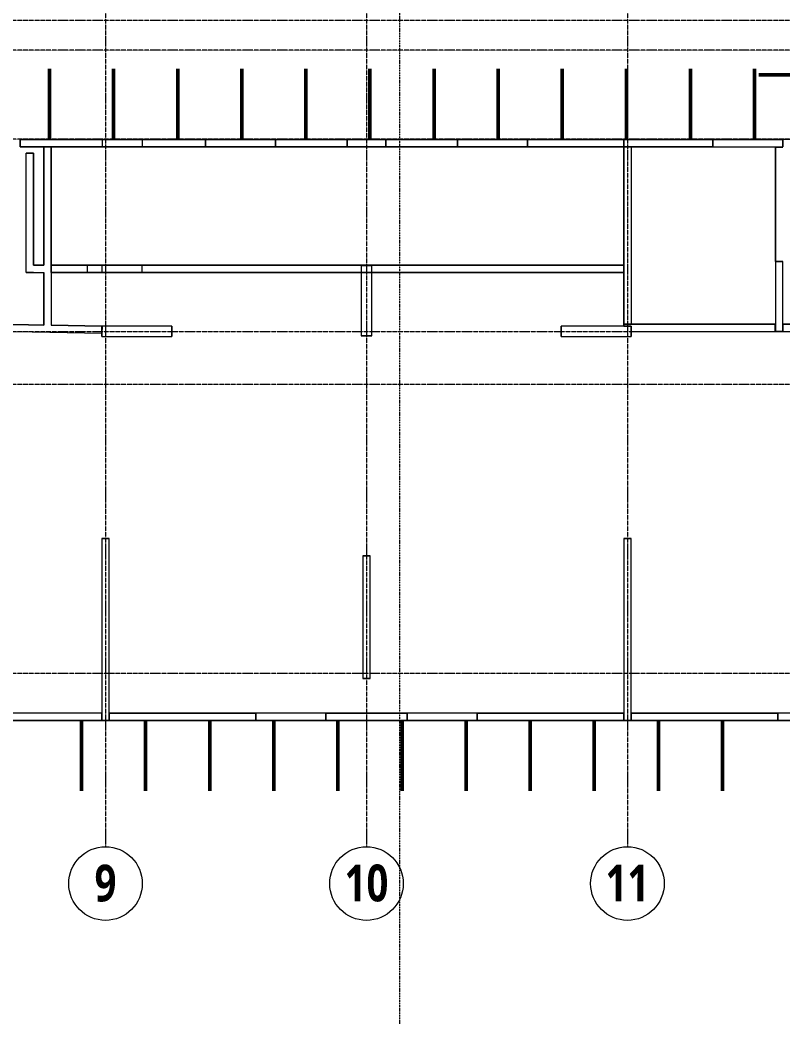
# Model space of a CAD drawing. Header units: millimetres. Extents: x -41779 to 122129, y -6962 to 59838.
# Drawn here: x 14843 to 36623, y -6962 to 21676 of the extents above; entities that cross this region are included whole.
import ezdxf

# ---------------------------------------------------------------- set-up
doc = ezdxf.new("R2010")
doc.units = ezdxf.units.MM
doc.linetypes.add('Dash Dot 3mm', pattern=[5, 3, -1, 0, -1])
doc.linetypes.add('Grid Line', pattern=[10, 8, -1, 0, -1])
for name, color, linetype, lineweight in [('A-ANNO-MATC', 214, 'Dash Dot 3mm', 9), ('A-DETL', 90, 'Continuous', 5), ('A-FLOR', 192, 'Continuous', 5), ('A-WALL', 113, 'Continuous', 15), ('S-BEAM', 12, 'Continuous', 15), ('S-GRID', 1, 'Continuous', 5), ('S-GRID-IDEN', 1, 'Continuous', 9)]:
    doc.layers.add(name, color=color, linetype=linetype, lineweight=lineweight)
doc.styles.add('Roboto_B', font='Roboto-Bold.ttf', dxfattribs={"width": 0.8, "height": 1050})

# ---------------------------------------------------------------- blocks, each defined once
blk = doc.blocks.new('BMS-SUPPER STRUCTURE_180317_rvt-1-Level 2 -  BRACKET LAYOUT')
at = {"layer": 'A-FLOR', "color": 9}
for p, q in [((14843, 18271), (15733, 18271)), ((15733, 18271), (18327, 18271)), ((15733, 18061), (15733, 14681)), ((16771, 18271), (20133, 18271)), ((20133, 18061), (16771, 18061)), ((18327, 18271), (20133, 18271)), ((20133, 18271), (22133, 18271)), ((20133, 18271), (22133, 18271)), ((22133, 18271), (20133, 18271)), ((22133, 18061), (20133, 18061)), ((22133, 18271), (24183, 18271)), ((22133, 18271), (24183, 18271)), ((24183, 18061), (22133, 18061)), ((24183, 18271), (25283, 18271)), ((24183, 18271), (25283, 18271)), ((25283, 18271), (24183, 18271)), ((25283, 18061), (24183, 18061)), ((25283, 18271), (27333, 18271)), ((25283, 18271), (27333, 18271)), ((27333, 18061), (25283, 18061)), ((27333, 18271), (29333, 18271)), ((27333, 18271), (29333, 18271)), ((29333, 18271), (27333, 18271)), ((29333, 18061), (27333, 18061)), ((29333, 18271), (34623, 18271)), ((29333, 18271), (32078, 18271)), ((32078, 18061), (29333, 18061)), ((32078, 18271), (32078, 14681)), ((32078, 14681), (32078, 18061)), ((34623, 18271), (36623, 18271)), ((15733, 14681), (16771, 14681)), ((16771, 14681), (32078, 14681)), ((16771, 14471), (15733, 14471)), ((15733, 14471), (16771, 14471)), ((18327, 14471), (16771, 14471)), ((24583, 14471), (18327, 14471)), ((24883, 14471), (24583, 14471)), ((24583, 14471), (24883, 14471)), ((32078, 14471), (24883, 14471)), ((17178, 1691), (12993, 1691)), ((17388, 1691), (17178, 1691)), ((21573, 1691), (17388, 1691)), ((23573, 1691), (21573, 1691)), ((25893, 1691), (23573, 1691)), ((27893, 1691), (25893, 1691)), ((32078, 1691), (27893, 1691)), ((32288, 1691), (32078, 1691)), ((36473, 1691), (32288, 1691)), ((38473, 1691), (36473, 1691))]:
    blk.add_line(p, q, dxfattribs=at)
at = {"layer": 'A-FLOR', "color": 55}
for p, q in [((20133, 18271), (14843, 18271)), ((15733, 14681), (15733, 18061)), ((15733, 18061), (20133, 18061)), ((15733, 14471), (15733, 18061)), ((24183, 18271), (22133, 18271)), ((22133, 18061), (24183, 18061)), ((27333, 18271), (25283, 18271)), ((25283, 18061), (27333, 18061)), ((34623, 18271), (29333, 18271)), ((29333, 18061), (32078, 18061)), ((32078, 18061), (32078, 14681)), ((37943, 18271), (36623, 18271)), ((32078, 14681), (15733, 14681)), ((12993, 1691), (17178, 1691)), ((17388, 1691), (21573, 1691)), ((23573, 1691), (25893, 1691)), ((27893, 1691), (32078, 1691)), ((32288, 1691), (36473, 1691))]:
    blk.add_line(p, q, dxfattribs=at)
at = {"layer": 'A-FLOR', "color": 50}
for p, q in [((15733, 18271), (16771, 18271)), ((17186, 18271), (15733, 18271)), ((16771, 18061), (15733, 18061)), ((15733, 18061), (15733, 14681)), ((20133, 18271), (17186, 18271)), ((24183, 18271), (22133, 18271)), ((27333, 18271), (25283, 18271)), ((30936, 18271), (29333, 18271)), ((32078, 18271), (30936, 18271)), ((32078, 18061), (32078, 18271)), ((32078, 14681), (32078, 18061)), ((15733, 14681), (15733, 14471)), ((32078, 14681), (32078, 14471)), ((32078, 14471), (32078, 14681)), ((16771, 14471), (17186, 14471)), ((17186, 14471), (24583, 14471)), ((24883, 14471), (32078, 14471))]:
    blk.add_line(p, q, dxfattribs=at)
at = {"layer": 'A-FLOR', "color": 43}
for p, q in [((22133, 18271), (20133, 18271)), ((20133, 18061), (22133, 18061)), ((25283, 18271), (24183, 18271)), ((24183, 18061), (25283, 18061)), ((29333, 18271), (27333, 18271)), ((27333, 18061), (29333, 18061)), ((36623, 18271), (34623, 18271)), ((17178, 1691), (17388, 1691)), ((21573, 1691), (23573, 1691)), ((25893, 1691), (27893, 1691)), ((32078, 1691), (32288, 1691)), ((36473, 1691), (38473, 1691))]:
    blk.add_line(p, q, dxfattribs=at)
at = {"layer": 'A-WALL', "color": 8, "lineweight": 18}
for p, q in [((22133, 18271), (20133, 18271)), ((20133, 18271), (20133, 18061)), ((20133, 18061), (22133, 18061)), ((22133, 18061), (22133, 18271)), ((25283, 18271), (24183, 18271)), ((24183, 18271), (24183, 18061)), ((24183, 18061), (25283, 18061)), ((25283, 18061), (25283, 18271)), ((29333, 18271), (27333, 18271)), ((27333, 18271), (27333, 18061)), ((27333, 18061), (29333, 18061)), ((29333, 18061), (29333, 18271)), ((36623, 18271), (34623, 18271)), ((34623, 18271), (34623, 18061)), ((34623, 18061), (36623, 18061)), ((36623, 18061), (36623, 18271)), ((24883, 14671), (24583, 14671)), ((24583, 14671), (24583, 12671)), ((24883, 12671), (24883, 14671)), ((36623, 14791), (36413, 14791)), ((36413, 14791), (36413, 12791)), ((36623, 12791), (36623, 14791)), ((19178, 12946), (17178, 12946)), ((17178, 12946), (17178, 12646)), ((19178, 12646), (19178, 12946)), ((32288, 12946), (30288, 12946)), ((30288, 12946), (30288, 12646)), ((32288, 12646), (32288, 12946)), ((17178, 12646), (19178, 12646)), ((24583, 12671), (24883, 12671)), ((30288, 12646), (32288, 12646)), ((36413, 12791), (36623, 12791)), ((17388, 6891), (17178, 6891)), ((17178, 6891), (17178, 1691)), ((17388, 1691), (17388, 6891)), ((32288, 6891), (32078, 6891)), ((32078, 6891), (32078, 1691)), ((32288, 1691), (32288, 6891)), ((24838, 6391), (24628, 6391)), ((24628, 6391), (24628, 2891)), ((24838, 2891), (24838, 6391)), ((24628, 2891), (24838, 2891)), ((23573, 1901), (21573, 1901)), ((21573, 1901), (21573, 1691)), ((23573, 1691), (23573, 1901)), ((27893, 1901), (25893, 1901)), ((25893, 1901), (25893, 1691)), ((27893, 1691), (27893, 1901)), ((38473, 1901), (36473, 1901)), ((36473, 1901), (36473, 1691)), ((17178, 1691), (17388, 1691)), ((21573, 1691), (23573, 1691)), ((25893, 1691), (27893, 1691)), ((32078, 1691), (32288, 1691)), ((36473, 1691), (38473, 1691))]:
    blk.add_line(p, q, dxfattribs=at)
at = {"layer": 'A-WALL', "color": 253, "lineweight": 13}
for p, q in [((20133, 18061), (20133, 18271)), ((22133, 18271), (20133, 18271)), ((20133, 18061), (22133, 18061)), ((22133, 18271), (22133, 18061)), ((24183, 18061), (24183, 18271)), ((25283, 18271), (24183, 18271)), ((24183, 18061), (25283, 18061)), ((25283, 18271), (25283, 18061)), ((27333, 18061), (27333, 18271)), ((29333, 18271), (27333, 18271)), ((27333, 18061), (29333, 18061)), ((29333, 18271), (29333, 18061)), ((34623, 18061), (34623, 18271)), ((36623, 18271), (34623, 18271)), ((34623, 18061), (36623, 18061)), ((36623, 18271), (36623, 18061)), ((24583, 14671), (24883, 14671)), ((24583, 14671), (24583, 12671)), ((24883, 12671), (24883, 14671)), ((36413, 14791), (36623, 14791)), ((36413, 14791), (36413, 12791)), ((36623, 12791), (36623, 14791)), ((19178, 12946), (17178, 12946)), ((17178, 12646), (17178, 12946)), ((19178, 12946), (19178, 12646)), ((30288, 12646), (30288, 12946)), ((32288, 12946), (30288, 12946)), ((32288, 12946), (32288, 12646)), ((17178, 12646), (19178, 12646)), ((24883, 12671), (24583, 12671)), ((30288, 12646), (32288, 12646)), ((36623, 12791), (36413, 12791)), ((17178, 6891), (17388, 6891)), ((17178, 6891), (17178, 1691)), ((17388, 1691), (17388, 6891)), ((32078, 6891), (32288, 6891)), ((32078, 6891), (32078, 1691)), ((32288, 1691), (32288, 6891)), ((24628, 6391), (24838, 6391)), ((24628, 6391), (24628, 2891)), ((24838, 2891), (24838, 6391)), ((24838, 2891), (24628, 2891)), ((23573, 1901), (21573, 1901)), ((21573, 1691), (21573, 1901)), ((23573, 1901), (23573, 1691)), ((27893, 1901), (25893, 1901)), ((25893, 1691), (25893, 1901)), ((27893, 1901), (27893, 1691)), ((38473, 1901), (36473, 1901)), ((36473, 1691), (36473, 1901)), ((17388, 1691), (17178, 1691)), ((21573, 1691), (23573, 1691)), ((25893, 1691), (27893, 1691)), ((32288, 1691), (32078, 1691)), ((36473, 1691), (38473, 1691))]:
    blk.add_line(p, q, dxfattribs=at)
at = {"layer": 'S-BEAM', "color": 253, "lineweight": 13}
for p, q in [((14843, 18061), (14843, 18271)), ((15523, 14681), (15523, 18061)), ((20133, 18271), (20133, 18061)), ((29333, 18061), (29333, 18271)), ((32078, 14681), (32078, 18061)), ((32288, 18061), (32288, 13001)), ((34623, 18271), (34623, 18061)), ((15013, 17881), (15223, 17881)), ((15013, 14471), (15013, 17881)), ((15223, 17881), (15223, 14682)), ((15523, 14681), (15223, 14681)), ((16771, 14681), (32078, 14681)), ((16771, 14471), (16771, 14681)), ((36623, 14791), (36413, 14791)), ((15013, 14471), (15223, 14471)), ((15223, 14471), (15523, 14471)), ((15523, 12975), (15523, 14471)), ((15733, 14471), (15733, 12971)), ((24583, 14471), (16771, 14471)), ((32078, 14471), (24883, 14471)), ((32078, 13001), (32078, 14471)), ((13053, 13018), (15523, 12975)), ((17178, 12946), (15733, 12971)), ((32078, 12946), (32288, 12946)), ((32288, 12946), (32288, 12791)), ((36623, 13001), (36623, 12791)), ((17178, 12736), (13053, 12808)), ((17178, 1691), (17178, 1901)), ((17388, 1901), (17388, 1691)), ((21573, 1901), (21573, 1691)), ((23573, 1691), (23573, 1901)), ((25893, 1901), (25893, 1691)), ((27893, 1691), (27893, 1901)), ((32078, 1691), (32078, 1901)), ((32288, 1901), (32288, 1691)), ((36473, 1901), (36473, 1691))]:
    blk.add_line(p, q, dxfattribs=at)
at = {"layer": 'S-BEAM', "color": 10, "lineweight": 13}
for p, q in [((14843, 18271), (14843, 18061)), ((15733, 18271), (17186, 18271)), ((17186, 18271), (15733, 18271)), ((17186, 18061), (15733, 18061)), ((17186, 18061), (15733, 18061)), ((15733, 18061), (15733, 14681)), ((17186, 18271), (17186, 18061)), ((15733, 14471), (15733, 14681)), ((15733, 14681), (16771, 14681)), ((17186, 14681), (16771, 14681)), ((16771, 14681), (17186, 14681)), ((17186, 14471), (17186, 14681)), ((24883, 14671), (24583, 14671)), ((15733, 14471), (16771, 14471)), ((16771, 14471), (17186, 14471)), ((16771, 14471), (17186, 14471)), ((17178, 12946), (17186, 12946)), ((17182, 12736), (17186, 12946)), ((32288, 12946), (32078, 12946)), ((32288, 12791), (32288, 12946)), ((36623, 12791), (36623, 13001)), ((17178, 1901), (17178, 1691)), ((17388, 1691), (17388, 1901)), ((23573, 1901), (23573, 1691)), ((25893, 1691), (25893, 1901)), ((32078, 1901), (32078, 1691)), ((32288, 1691), (32288, 1901))]:
    blk.add_line(p, q, dxfattribs=at)
at = {"layer": 'S-BEAM', "color": 135, "lineweight": 13}
for p, q in [((15733, 18271), (14843, 18271)), ((14843, 18061), (15733, 18061)), ((20133, 18271), (15733, 18271)), ((15733, 18061), (20133, 18061)), ((34623, 18271), (29333, 18271)), ((29333, 18061), (34623, 18061)), ((36413, 18048), (36623, 18048)), ((36413, 18048), (36413, 14791)), ((36400, 13001), (32078, 13001)), ((32078, 13001), (32078, 12946)), ((36400, 13001), (36400, 12791)), ((39043, 13001), (36623, 13001)), ((32288, 12791), (36400, 12791)), ((36623, 12791), (39043, 12791)), ((17178, 1901), (12993, 1901)), ((21573, 1901), (17388, 1901)), ((25893, 1901), (23573, 1901)), ((32078, 1901), (27893, 1901)), ((36473, 1901), (32288, 1901)), ((12993, 1691), (17178, 1691)), ((17388, 1691), (21573, 1691)), ((23573, 1691), (25893, 1691)), ((27893, 1691), (32078, 1691)), ((32288, 1691), (36473, 1691))]:
    blk.add_line(p, q, dxfattribs=at)
at = {"layer": 'S-BEAM', "color": 254, "lineweight": 13}
for p, q in [((15733, 18271), (14843, 18271)), ((15523, 18061), (14843, 18061)), ((15523, 18061), (15523, 14681)), ((15733, 18061), (15523, 18061)), ((15733, 18271), (18327, 18271)), ((18327, 18061), (15733, 18061)), ((15733, 18061), (15733, 14681)), ((18327, 18271), (18327, 18061)), ((20133, 18271), (18327, 18271)), ((20133, 18061), (18327, 18061)), ((20133, 18061), (20133, 18271)), ((29333, 18271), (29333, 18061)), ((34623, 18271), (29333, 18271)), ((32078, 18061), (29333, 18061)), ((32078, 18061), (32078, 14681)), ((32288, 18061), (32078, 18061)), ((34623, 18061), (32288, 18061)), ((32288, 18061), (32288, 13001)), ((34623, 18061), (34623, 18271)), ((36623, 18048), (36413, 18048)), ((36413, 14791), (36413, 18048)), ((15223, 17881), (15013, 17881)), ((15013, 14471), (15013, 17881)), ((15223, 14682), (15223, 17881)), ((15223, 14681), (15523, 14681)), ((15733, 14681), (15733, 14471)), ((16771, 14681), (15733, 14681)), ((18327, 14681), (16771, 14681)), ((18327, 14681), (32078, 14681)), ((18327, 14471), (18327, 14679)), ((24583, 14671), (24583, 14471)), ((24583, 14671), (24583, 14471)), ((24883, 14671), (24583, 14671)), ((24883, 14471), (24883, 14671)), ((24883, 14471), (24883, 14671)), ((36413, 14791), (36623, 14791)), ((15223, 14471), (15013, 14471)), ((15223, 14471), (15523, 14471)), ((15523, 14471), (15523, 12975)), ((15733, 14471), (15733, 12971)), ((15733, 14471), (16771, 14471)), ((18327, 14471), (16771, 14471)), ((24583, 14471), (18327, 14471)), ((24883, 14471), (32078, 14471)), ((32078, 14471), (32078, 13001)), ((15523, 12975), (13053, 13018)), ((15733, 12971), (17178, 12946)), ((17186, 12946), (17178, 12946)), ((17186, 12946), (17182, 12736)), ((32078, 12946), (32078, 13001)), ((32078, 13001), (32288, 13001)), ((32288, 13001), (36400, 13001)), ((36400, 12791), (36400, 13001)), ((36623, 13001), (39043, 13001)), ((17178, 12736), (13053, 12808)), ((17182, 12736), (17178, 12736)), ((17182, 12736), (17178, 12736)), ((32288, 12791), (36400, 12791)), ((36623, 12791), (39043, 12791)), ((17178, 1901), (12993, 1901)), ((17388, 1901), (21573, 1901)), ((21573, 1691), (21573, 1901)), ((23573, 1901), (25893, 1901)), ((27893, 1901), (27893, 1691)), ((27893, 1901), (32078, 1901)), ((32288, 1901), (36473, 1901)), ((36473, 1691), (36473, 1901)), ((17178, 1691), (12993, 1691)), ((17388, 1691), (21573, 1691)), ((23573, 1691), (25893, 1691)), ((27893, 1691), (32078, 1691)), ((32288, 1691), (36473, 1691))]:
    blk.add_line(p, q, dxfattribs=at)
blk = doc.blocks.new('Grid - Circle-565542-Level 2 -  BRACKET LAYOUT')
at = {"layer": 'S-GRID-IDEN'}
blk.add_circle((0, 0), 3.5, dxfattribs=at)

msp = doc.modelspace()

# ---------------------------------------------------------------- linework, layer by layer
at = {"layer": 'A-ANNO-MATC'}
msp.add_line((25681, -6962), (25681, 59838), dxfattribs=at)
at = {"layer": 'A-DETL', "lineweight": 50}
for p, q in [((15683, 18281), (15683, 20281)), ((17513, 18281), (17513, 20281)), ((19343, 18281), (19343, 20281)), ((21173, 18281), (21173, 20281)), ((23003, 18281), (23003, 20281)), ((24833, 18281), (24833, 20281)), ((26663, 18281), (26663, 20281)), ((28493, 18281), (28493, 20281)), ((30323, 18281), (30323, 20281)), ((32153, 18281), (32153, 20281)), ((33983, 18281), (33983, 20281)), ((35813, 18281), (35813, 20281)), ((37933, 20111), (35933, 20111)), ((16598, 1691), (16598, -309)), ((18428, 1691), (18428, -309)), ((20258, 1691), (20258, -309)), ((22088, 1691), (22088, -309)), ((23918, 1691), (23918, -309)), ((25748, 1691), (25748, -309)), ((27578, 1691), (27578, -309)), ((29408, 1691), (29408, -309)), ((31238, 1691), (31238, -309)), ((33068, 1691), (33068, -309)), ((34898, 1691), (34898, -309))]:
    msp.add_line(p, q, dxfattribs=at)
at = {"layer": 'S-GRID', "linetype": 'Grid Line'}
for p, q in [((17283, 55247), (17283, -1908)), ((24733, 55247), (24733, -1908)), ((32183, 55247), (32183, -1908)), ((76597, 21666), (-26915, 21666)), ((76597, 20816), (-26915, 20816)), ((76597, 18281), (-26915, 18281)), ((76597, 12781), (-26915, 12781)), ((76597, 11281), (-26915, 11281)), ((76597, 3031), (-26915, 3031)), ((76597, 1681), (-26915, 1681))]:
    msp.add_line(p, q, dxfattribs=at)

# ---------------------------------------------------------------- block references
at = {"lineweight": 5}
msp.add_blockref('BMS-SUPPER STRUCTURE_180317_rvt-1-Level 2 -  BRACKET LAYOUT', (0, 0), dxfattribs=at)
at = {"layer": 'S-GRID-IDEN', "xscale": 299.9999999999997, "yscale": 299.9999999999997, "zscale": 299.9999999999997, "rotation": 180}
for p in [(17283, -2958), (24733, -2958), (32183, -2958)]:
    msp.add_blockref('Grid - Circle-565542-Level 2 -  BRACKET LAYOUT', p, dxfattribs=at)

# ---------------------------------------------------------------- texts
at = {"layer": 'S-GRID-IDEN', "lineweight": 5, "char_height": 1050, "attachment_point": 2, "line_spacing_factor": 1.016846, "style": 'Roboto_B'}
for s, insert, width in [('\\fRoboto|b1|i0|c0|p2|;\\W.8;9', (17283, -2416), 807.5), ('10', (24733, -2416), 1615.01), ('11', (32183, -2416), 1615.01)]:
    msp.add_mtext(s, dxfattribs=dict(at, insert=insert, width=width))

doc.saveas('drawing.dxf')
